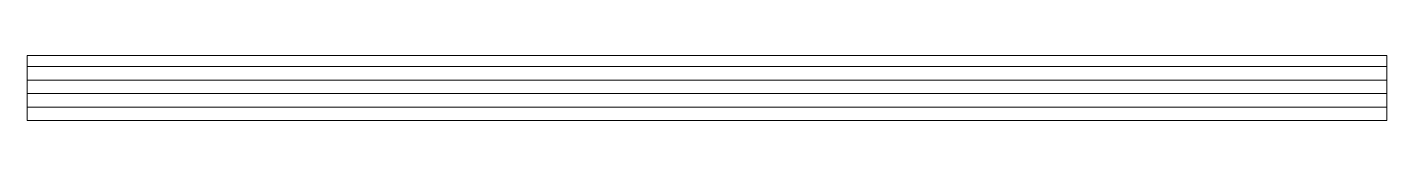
# Model space of a CAD drawing. Header units: metres. Extents: x 0 to 250, y 0 to 12.
import ezdxf

# ---------------------------------------------------------------- set-up
doc = ezdxf.new("R2010")
doc.units = ezdxf.units.M
doc.layers.add('A-DETL-GENF', color=92, linetype='Continuous', lineweight=18)

# ---------------------------------------------------------------- blocks, each defined once
blk = doc.blocks.new('40 multiplex - D12-4249817-00_0 Basismaterialen')
at = {"layer": 'A-DETL-GENF', "lineweight": 13}
h = blk.add_hatch(dxfattribs=at)
h.set_pattern_fill('FP_731', color=256, style=0, pattern_type=2)
h.set_pattern_definition([(180, (-13644.317, -1112.54), (3e-16, -2.5), [])])
h.paths.add_polyline_path([(250, 12), (0, 12), (0, 0), (250, 0)])
for p, q in [((250, 12), (0, 12)), ((0, 12), (0, 0)), ((250, 0), (250, 12)), ((0, 0), (250, 0))]:
    blk.add_line(p, q, dxfattribs=at)

msp = doc.modelspace()

# ---------------------------------------------------------------- block references
msp.add_blockref('40 multiplex - D12-4249817-00_0 Basismaterialen', (0, 0))

doc.saveas('drawing.dxf')
